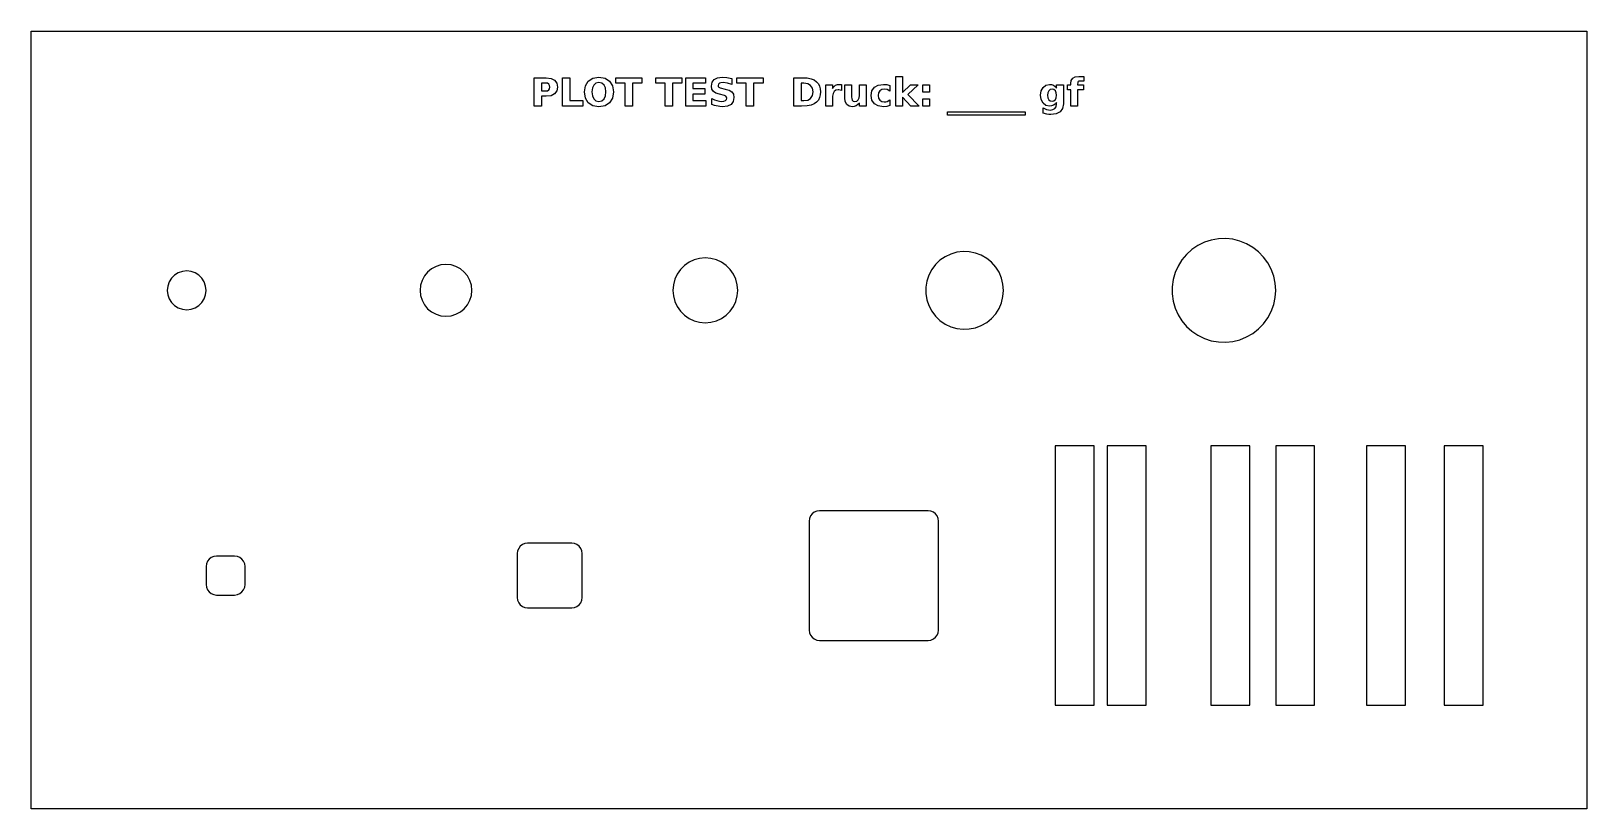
# Model space of a CAD drawing. Header units: millimetres. Extents: x 0 to 120, y 0 to 60.
import ezdxf

# ---------------------------------------------------------------- set-up
doc = ezdxf.new("R2010")
doc.units = ezdxf.units.MM
doc.layers.add('CUT', color=1, linetype='Continuous')
doc.layers.add('SCORE', color=3, linetype='Continuous')

msp = doc.modelspace()

# ---------------------------------------------------------------- linework, layer by layer
at = {"layer": 'CUT'}
for points in [[(0, 60), (120, 60), (120, 0), (0, 0)], [(92.6946, 43.9392), (92.1396, 43.9976), (91.5819, 43.9781), (91.0323, 43.8812), (90.5016, 43.7087), (90, 43.4641), (89.5374, 43.152), (89.1226, 42.7786), (88.7639, 42.3511), (88.4682, 41.8779), (88.2412, 41.3681), (88.0874, 40.8316), (88.0097, 40.279), (88.0097, 39.721), (88.0874, 39.1684), (88.2412, 38.6319), (88.4682, 38.1221), (88.7639, 37.6489), (89.1226, 37.2214), (89.5374, 36.848), (90, 36.5359), (90.5016, 36.2913), (91.0323, 36.1188), (91.5819, 36.0219), (92.1396, 36.0024), (92.6946, 36.0608), (93.2361, 36.1958), (93.7535, 36.4048), (94.2368, 36.6838), (94.6765, 37.0274), (95.0642, 37.4288), (95.3922, 37.8803), (95.6542, 38.3731), (95.845, 38.8975), (95.9611, 39.4433), (96, 40), (95.9611, 40.5567), (95.845, 41.1025), (95.6542, 41.6269), (95.3922, 42.1197), (95.0642, 42.5712), (94.6765, 42.9726), (94.2368, 43.3162), (93.7535, 43.5952), (93.2361, 43.8042)], [(30.3371, 41.1111), (30.1522, 40.7654), (30.0384, 40.3902), (30, 40), (30.0384, 39.6098), (30.1522, 39.2346), (30.3371, 38.8889), (30.5858, 38.5858), (30.8889, 38.3371), (31.2346, 38.1522), (31.6098, 38.0384), (32, 38), (32.3902, 38.0384), (32.7654, 38.1522), (33.1111, 38.3371), (33.4142, 38.5858), (33.6629, 38.8889), (33.8478, 39.2346), (33.9616, 39.6098), (34, 40), (33.9616, 40.3902), (33.8478, 40.7654), (33.6629, 41.1111), (33.4142, 41.4142), (33.1111, 41.6629), (32.7654, 41.8478), (32.3902, 41.9616), (32, 42), (31.6098, 41.9616), (31.2346, 41.8478), (30.8889, 41.6629), (30.5858, 41.4142)], [(50.75, 42.1651), (50.393, 41.9151), (50.0849, 41.607), (49.8349, 41.25), (49.6508, 40.8551), (49.538, 40.4341), (49.5, 40), (49.538, 39.5659), (49.6508, 39.1449), (49.8349, 38.75), (50.0849, 38.393), (50.393, 38.0849), (50.75, 37.8349), (51.1449, 37.6508), (51.5659, 37.538), (52, 37.5), (52.4341, 37.538), (52.8551, 37.6508), (53.25, 37.8349), (53.607, 38.0849), (53.9151, 38.393), (54.1651, 38.75), (54.3492, 39.1449), (54.462, 39.5659), (54.5, 40), (54.462, 40.4341), (54.3492, 40.8551), (54.1651, 41.25), (53.9151, 41.607), (53.607, 41.9151), (53.25, 42.1651), (52.8551, 42.3492), (52.4341, 42.462), (52, 42.5), (51.5659, 42.462), (51.1449, 42.3492)], [(71.3999, 42.9394), (70.9362, 42.805), (70.5, 42.5981), (70.1027, 42.3238), (69.7545, 41.9894), (69.4644, 41.6034), (69.2401, 41.1759), (69.0872, 40.7179), (69.0097, 40.2414), (69.0097, 39.7586), (69.0872, 39.2821), (69.2401, 38.8241), (69.4644, 38.3966), (69.7545, 38.0106), (70.1027, 37.6762), (70.5, 37.4019), (70.9362, 37.195), (71.3999, 37.0606), (71.8792, 37.0024), (72.3616, 37.0219), (72.8347, 37.1184), (73.2861, 37.2896), (73.7042, 37.531), (74.0782, 37.8364), (74.3983, 38.1978), (74.6564, 38.6058), (74.8456, 39.05), (74.9612, 39.5188), (75, 40), (74.9612, 40.4812), (74.8456, 40.95), (74.6564, 41.3942), (74.3983, 41.8022), (74.0782, 42.1636), (73.7042, 42.469), (73.2861, 42.7104), (72.8347, 42.8816), (72.3616, 42.9781), (71.8792, 42.9976)], [(10.5, 40), (10.5376, 39.6662), (10.6485, 39.3492), (10.8273, 39.0648), (11.0648, 38.8273), (11.3492, 38.6485), (11.6662, 38.5376), (12, 38.5), (12.3338, 38.5376), (12.6508, 38.6485), (12.9352, 38.8273), (13.1727, 39.0648), (13.3515, 39.3492), (13.4624, 39.6662), (13.5, 40), (13.4624, 40.3338), (13.3515, 40.6508), (13.1727, 40.9352), (12.9352, 41.1727), (12.6508, 41.3515), (12.3338, 41.4624), (12, 41.5), (11.6662, 41.4624), (11.3492, 41.3515), (11.0648, 41.1727), (10.8273, 40.9352), (10.6485, 40.6508), (10.5376, 40.3338)], [(79, 28), (79, 8), (82, 8), (82, 28)], [(86, 28), (83, 28), (83, 8), (86, 8)], [(94, 8), (94, 28), (91, 28), (91, 8)], [(96, 8), (99, 8), (99, 28), (96, 28)], [(103, 28), (103, 8), (106, 8), (106, 28)], [(112, 28), (109, 28), (109, 8), (112, 8)], [(69.2, 23), (60.8, 23), (60.5929, 22.9727), (60.4, 22.8928), (60.2343, 22.7657), (60.1072, 22.6), (60.0273, 22.4071), (60, 22.2), (60, 13.8), (60.0273, 13.5929), (60.1072, 13.4), (60.2343, 13.2343), (60.4, 13.1072), (60.5929, 13.0273), (60.8, 13), (69.2, 13), (69.4071, 13.0273), (69.6, 13.1072), (69.7657, 13.2343), (69.8928, 13.4), (69.9727, 13.5929), (70, 13.8), (70, 22.2), (69.9727, 22.4071), (69.8928, 22.6), (69.7657, 22.7657), (69.6, 22.8928), (69.4071, 22.9727)], [(38.3, 20.5), (38.0929, 20.4727), (37.9, 20.3928), (37.7343, 20.2657), (37.6072, 20.1), (37.5273, 19.9071), (37.5, 19.7), (37.5, 16.3), (37.5273, 16.0929), (37.6072, 15.9), (37.7343, 15.7343), (37.9, 15.6072), (38.0929, 15.5273), (38.3, 15.5), (41.7, 15.5), (41.9071, 15.5273), (42.1, 15.6072), (42.2657, 15.7343), (42.3928, 15.9), (42.4727, 16.0929), (42.5, 16.3), (42.5, 19.7), (42.4727, 19.9071), (42.3928, 20.1), (42.2657, 20.2657), (42.1, 20.3928), (41.9071, 20.4727), (41.7, 20.5)], [(14.0929, 19.4727), (13.9, 19.3928), (13.7343, 19.2657), (13.6072, 19.1), (13.5273, 18.9071), (13.5, 18.7), (13.5, 17.3), (13.5273, 17.0929), (13.6072, 16.9), (13.7343, 16.7343), (13.9, 16.6072), (14.0929, 16.5273), (14.3, 16.5), (15.7, 16.5), (15.9071, 16.5273), (16.1, 16.6072), (16.2657, 16.7343), (16.3928, 16.9), (16.4727, 17.0929), (16.5, 17.3), (16.5, 18.7), (16.4727, 18.9071), (16.3928, 19.1), (16.2657, 19.2657), (16.1, 19.3928), (15.9071, 19.4727), (15.7, 19.5), (14.3, 19.5)]]:
    msp.add_lwpolyline(points, close=True, dxfattribs=at)
at = {"layer": 'SCORE'}
for points in [[(40.3727, 55.158), (40.101, 55.0191), (39.732, 54.9728), (39.3602, 54.9728), (39.3602, 54.2139), (38.7963, 54.2139), (38.7963, 56.4011), (39.732, 56.4011), (40.101, 56.3547), (40.3727, 56.2155), (40.5404, 55.9909), (40.5963, 55.6877), (40.5404, 55.383)], [(41.5591, 56.4011), (41.5591, 54.64), (42.5491, 54.64), (42.5491, 54.2139), (40.9952, 54.2139), (40.9952, 56.4011)], [(44.8491, 54.8321), (44.6248, 54.4731), (44.269, 54.2467), (43.7988, 54.1713), (43.3295, 54.2467), (42.9734, 54.4731), (42.7487, 54.8321), (42.6738, 55.3052), (42.7487, 55.7795), (42.9734, 56.1386), (43.3295, 56.365), (43.7988, 56.4405), (44.269, 56.365), (44.6248, 56.1386), (44.8491, 55.7795), (44.9238, 55.3052)], [(45.8159, 55.9745), (45.0893, 55.9745), (45.0893, 56.4011), (47.1049, 56.4011), (47.1049, 55.9745), (46.3798, 55.9745), (46.3798, 54.2139), (45.8159, 54.2139)], [(48.1802, 55.9745), (48.1802, 56.4011), (50.1959, 56.4011), (50.1959, 55.9745), (49.4707, 55.9745), (49.4707, 54.2139), (48.9068, 54.2139), (48.9068, 55.9745)], [(51.0518, 54.64), (52.0418, 54.64), (52.0418, 54.2139), (50.4879, 54.2139), (50.4879, 56.4011), (52.0095, 56.4011), (52.0095, 55.9745), (51.0518, 55.9745), (51.0518, 55.5677), (51.9527, 55.5677), (51.9527, 55.1411), (51.0518, 55.1411)], [(54.1491, 54.5709), (53.988, 54.348), (53.7168, 54.2154), (53.3323, 54.1713), (53.1241, 54.1812), (52.7055, 54.2601), (52.496, 54.3283), (52.496, 54.8041), (52.702, 54.7066), (52.901, 54.6363), (53.0931, 54.5941), (53.2784, 54.58), (53.4414, 54.5954), (53.561, 54.6414), (53.6345, 54.7164), (53.659, 54.8177), (53.6423, 54.9082), (53.5924, 54.9756), (53.4927, 55.0285), (53.1082, 55.1238), (52.8241, 55.2149), (52.6282, 55.3478), (52.5146, 55.5283), (52.4768, 55.7622), (52.5295, 56.0512), (52.6877, 56.2647), (52.9448, 56.3965), (53.2943, 56.4405), (53.6651, 56.4133), (54.0588, 56.3322), (54.0588, 55.8691), (53.7073, 55.9905), (53.3838, 56.0317), (53.208, 56.0178), (53.0848, 55.9759), (53.0123, 55.9052), (52.9882, 55.8034), (53.0045, 55.725), (53.0534, 55.6661), (53.1451, 55.6207), (53.5301, 55.5339), (53.842, 55.4413), (54.0485, 55.3108), (54.1642, 55.1301), (54.2027, 54.8861)], [(54.4366, 56.4011), (56.4523, 56.4011), (56.4523, 55.9745), (55.7271, 55.9745), (55.7271, 54.2139), (55.1632, 54.2139), (55.1632, 55.9745), (54.4366, 55.9745)], [(59.4274, 56.4011), (59.8621, 56.3833), (60.1695, 56.3298), (60.3959, 56.2342), (60.5876, 56.0889), (60.7215, 55.9294), (60.8159, 55.7472), (60.8721, 55.5413), (60.8909, 55.3098), (60.8721, 55.0754), (60.8159, 54.8678), (60.7215, 54.6854), (60.5876, 54.5261), (60.3942, 54.3807), (60.1657, 54.2847), (59.8581, 54.2316), (59.4274, 54.2139), (58.833, 54.2139), (58.833, 56.4011)], [(67.8579, 54.2139), (67.2176, 54.8978), (67.2176, 54.2139), (66.6935, 54.2139), (66.6935, 56.4934), (67.2176, 56.4934), (67.2176, 55.2527), (67.8213, 55.8545), (68.4307, 55.8545), (67.6291, 55.1017), (68.4935, 54.2139)], [(80.1898, 54.2139), (80.1898, 55.4795), (79.9291, 55.4795), (79.9291, 55.8545), (80.1898, 55.8545), (80.1898, 55.9689), (80.2271, 56.202), (80.3393, 56.365), (80.5297, 56.4613), (80.802, 56.4934), (81.2037, 56.4934), (81.2037, 56.1489), (80.8188, 56.1388), (80.7579, 56.1086), (80.7252, 56.0535), (80.7143, 55.8545), (81.1624, 55.8545), (81.1624, 55.4795), (80.7143, 55.4795), (80.7143, 54.2139)], [(39.8174, 55.4015), (39.9255, 55.4612), (39.9927, 55.5577), (40.0151, 55.6877), (39.9927, 55.8171), (39.9255, 55.9131), (39.8174, 55.9725), (39.672, 55.9923), (39.3602, 55.9923), (39.3602, 55.3816), (39.672, 55.3816)], [(44.3066, 54.9994), (44.3421, 55.3052), (44.3066, 55.6122), (44.2001, 55.8414), (44.0287, 55.9841), (43.7988, 56.0317), (43.57, 55.9841), (43.399, 55.8414), (43.2925, 55.6122), (43.257, 55.3052), (43.2925, 54.9994), (43.399, 54.7703), (43.57, 54.6276), (43.7988, 54.58), (44.0287, 54.6276), (44.2001, 54.7703)], [(59.9048, 55.932), (59.599, 55.9745), (59.397, 55.9745), (59.397, 54.64), (59.599, 54.64), (59.9037, 54.6829), (60.1268, 54.8116), (60.2639, 55.0219), (60.3096, 55.3098), (60.2641, 55.5959), (60.1277, 55.8044)], [(61.3001, 54.2139), (61.3001, 55.8545), (61.8241, 55.8545), (61.8241, 55.585), (61.9328, 55.7243), (62.0562, 55.8198), (62.2004, 55.8754), (62.3707, 55.8939), (62.517, 55.8822), (62.5188, 55.4078), (62.3133, 55.4668), (62.2446, 55.4706), (62.0658, 55.4382), (61.9334, 55.3408), (61.8514, 55.1834), (61.8241, 54.97), (61.8241, 54.2139)], [(63.7929, 54.6944), (63.8632, 54.845), (63.8866, 55.0445), (63.8866, 55.8545), (64.4112, 55.8545), (64.4112, 54.2139), (63.8866, 54.2139), (63.8866, 54.4511), (63.7645, 54.3264), (63.6354, 54.2392), (63.4961, 54.1882), (63.3434, 54.1713), (63.0928, 54.2148), (62.9102, 54.3456), (62.7988, 54.5596), (62.7616, 54.8528), (62.7616, 55.8545), (63.289, 55.8545), (63.2887, 54.917), (63.2965, 54.8022), (63.3316, 54.6752), (63.4155, 54.5959), (63.5351, 54.5683), (63.6816, 54.5998)], [(65.6073, 54.5782), (65.8024, 54.5463), (65.9225, 54.5554), (66.0363, 54.5828), (66.2407, 54.6916), (66.2407, 54.2622), (65.9909, 54.1942), (65.7368, 54.1713), (65.3412, 54.2282), (65.0421, 54.3991), (64.8544, 54.6714), (64.7918, 55.0328), (64.8544, 55.3941), (65.0421, 55.6661), (65.3412, 55.837), (65.7368, 55.8939), (65.9909, 55.8714), (66.2407, 55.8034), (66.2407, 55.3755), (66.026, 55.4838), (65.8024, 55.5189), (65.6073, 55.4869), (65.4607, 55.3909), (65.3689, 55.2374), (65.3384, 55.0328), (65.3689, 54.8281), (65.4607, 54.6742)], [(69.3007, 55.2878), (68.772, 55.2878), (68.772, 55.8545), (69.3007, 55.8545)], [(79.5578, 54.0305), (79.3704, 53.7752), (79.0644, 53.6187), (78.6462, 53.5666), (78.4949, 53.5724), (78.3485, 53.59), (78.0602, 53.6617), (78.0602, 54.0705), (78.3293, 53.9523), (78.4617, 53.9232), (78.5946, 53.9134), (78.818, 53.9417), (78.9724, 54.0264), (79.0628, 54.1711), (79.0929, 54.3794), (79.0929, 54.4923), (78.979, 54.3679), (78.8538, 54.2814), (78.7133, 54.2308), (78.5524, 54.2139), (78.278, 54.273), (78.0555, 54.4502), (77.9086, 54.7193), (77.8596, 55.0534), (77.9086, 55.3878), (78.0555, 55.6558), (78.278, 55.8323), (78.5524, 55.8911), (78.7133, 55.8742), (78.8538, 55.8236), (78.979, 55.737), (79.0929, 55.6112), (79.0929, 55.8545), (79.6202, 55.8545), (79.6202, 54.3794)], [(78.747, 54.595), (78.8927, 54.625), (79.002, 54.715), (79.0702, 54.8596), (79.0929, 55.0534), (79.0702, 55.248), (79.002, 55.3928), (78.8927, 55.4832), (78.747, 55.5133), (78.6022, 55.4832), (78.4934, 55.3928), (78.4255, 55.248), (78.4029, 55.0534), (78.4248, 54.8549), (78.4905, 54.7112), (78.5987, 54.6241)], [(69.3007, 54.7806), (69.3007, 54.2139), (68.772, 54.2139), (68.772, 54.7806)], [(76.6802, 53.7845), (76.6802, 53.5066), (70.6802, 53.5066), (70.6802, 53.7845)]]:
    msp.add_lwpolyline(points, close=True, dxfattribs=at)

doc.saveas('drawing.dxf')
